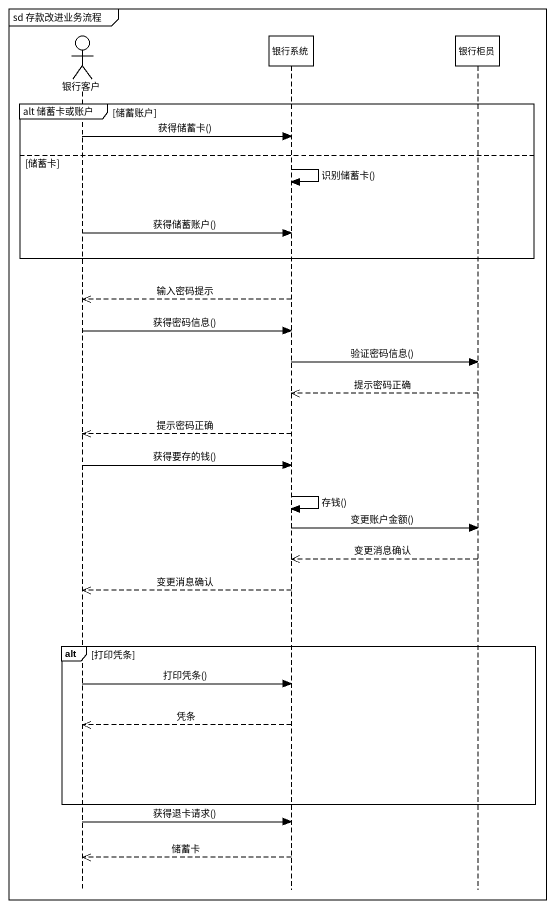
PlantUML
@startuml
mainframe sd 存款改进业务流程
hide footbox
actor 银行客户
participant 银行系统
participant 银行柜员

group alt 储蓄卡或账户 [储蓄账户]
  银行客户 -> 银行系统 : 获得储蓄卡()
else 储蓄卡
  银行系统 -> 银行系统 : 识别储蓄卡()
  银行客户 -> 银行系统 : 获得储蓄账户()
end
银行系统 -->> 银行客户 : 输入密码提示
银行客户 -> 银行系统 : 获得密码信息()
银行系统 -> 银行柜员 : 验证密码信息()
银行柜员 -->> 银行系统 : 提示密码正确
银行系统 -->> 银行客户 : 提示密码正确
银行客户 -> 银行系统 : 获得要存的钱()
银行系统 -> 银行系统 : 存钱()
银行系统 -> 银行柜员 : 变更账户金额()
银行柜员 -->> 银行系统 : 变更消息确认
银行系统 -->> 银行客户 : 变更消息确认
alt 打印凭条
  银行客户 -> 银行系统 : 打印凭条()
  银行系统 -->> 银行客户 : 凭条
end
银行客户 -> 银行系统 : 获得退卡请求()
银行系统 -->> 银行客户 : 储蓄卡
@enduml
